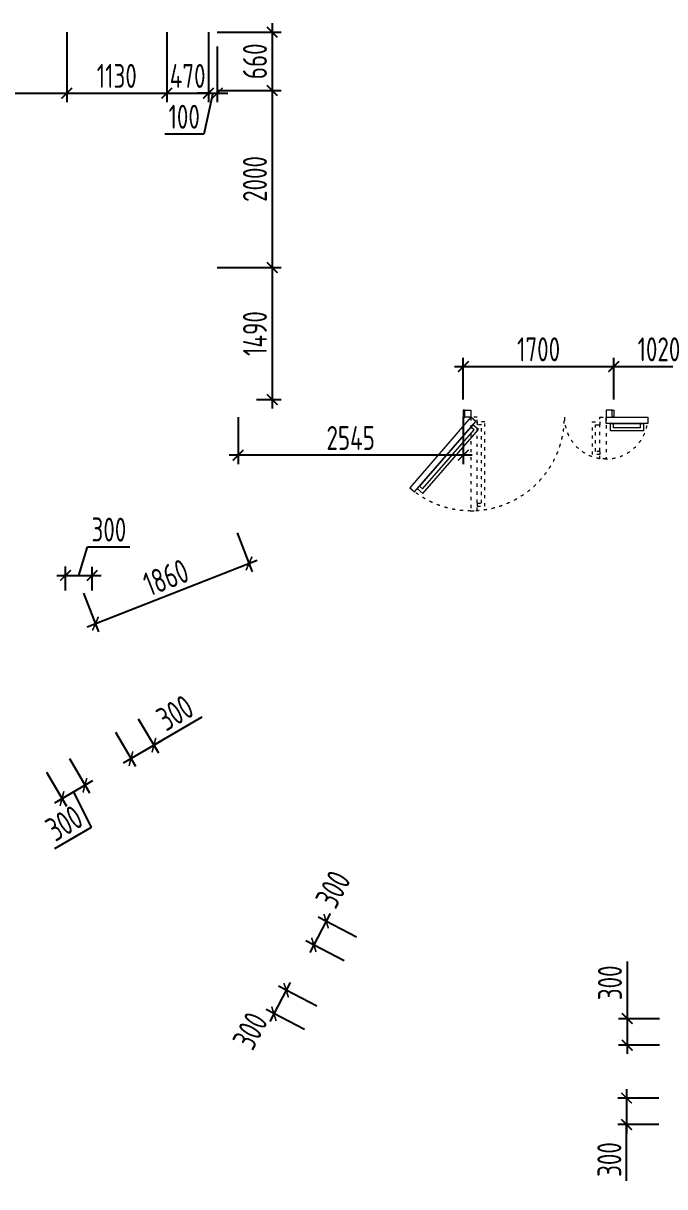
# Model space of a CAD drawing. Header units: millimetres. Extents: x -350007 to 535970, y -888 to 133718.
# Drawn here: x -184635 to -177392, y 57955 to 71096 of the extents above; entities that cross this region are included whole.
import ezdxf

# ---------------------------------------------------------------- set-up
doc = ezdxf.new("R2010")
doc.units = ezdxf.units.MM
doc.linetypes.add('ACAD_ISO03W100', pattern=[30, 12, -18])
doc.layers.add('АР_Двери', color=175, linetype='Continuous', lineweight=18)
doc.layers.add('АР_Размеры нов.', color=15, linetype='Continuous', lineweight=0)
doc.styles.add('ISOCPEUR', font='isocpeur.ttf', dxfattribs={"width": 0.7})
doc.dimstyles.new('R_100', dxfattribs={"dimtxt": 270, "dimasz": 120, "dimexe": 100, "dimexo": 0, "dimgap": 60, "dimtad": 1, "dimdec": 0, "dimrnd": 5, "dimzin": 0, "dimdsep": 46, "dimtxsty": 'ISOCPEUR', "dimblk": 'ARCHTICK', "dimcen": 0, "dimdle": 100, "dimclrd": 256, "dimclre": 256, "dimclrt": 256, "dimadec": 0, "dimazin": 0, "dimtfac": 2, "dimtdec": 0, "dimtofl": 0, "dimtmove": 1, "dimatfit": 3, "dimfxl": 1, "dimtvp": 3, "dimtolj": 1, "dimtzin": 0, "dimarcsym": 0})

# ---------------------------------------------------------------- blocks, each defined once
blk = doc.blocks.new('_ArchTick')
at = {"color": 0, "linetype": 'ByBlock', "const_width": 0.15}
blk.add_lwpolyline([(-0.5, -0.5), (0.5, 0.5)], dxfattribs=at)
blk = doc.blocks.new('*D2869')
at = {"layer": 'АР_Размеры нов.', "lineweight": -2, "ltscale": 100, "transparency": 16777216}
for p, q in [((-182221, 65339), (-182050, 64900)), ((-183914, 64278), (-181993, 65030)), ((-183955, 64660), (-183784, 64222))]:
    blk.add_line(p, q, dxfattribs=at)
at = {"layer": 'АР_Размеры нов.', "lineweight": -2, "ltscale": 100, "transparency": 16777216, "xscale": 120, "yscale": 120, "zscale": 120}
for p, rotation in [((-182086, 64994), 21.37214151728264), ((-183820, 64315), 201.3721415172826)]:
    blk.add_blockref('_ArchTick', p, dxfattribs=dict(at, rotation=rotation))
at = {"layer": 'АР_Размеры нов.', "ltscale": 100, "transparency": 16777216, "insert": (-183024, 64836), "char_height": 270, "attachment_point": 5, "rotation": 21.3721, "style": 'ISOCPEUR'}
blk.add_mtext('\\A1;1860', dxfattribs=at)
blk = doc.blocks.new('*D2870')
at = {"layer": 'АР_Размеры нов.', "lineweight": -2, "ltscale": 100, "transparency": 16777216}
for p, q in [((-179666, 66846), (-179666, 67318)), ((-177966, 66846), (-177966, 67318)), ((-179766, 67218), (-177866, 67218))]:
    blk.add_line(p, q, dxfattribs=at)
at = {"layer": 'АР_Размеры нов.', "lineweight": -2, "ltscale": 100, "transparency": 16777216, "xscale": 120, "yscale": 120, "zscale": 120, "rotation": 180}
blk.add_blockref('_ArchTick', (-179666, 67218), dxfattribs=at)
at = {"layer": 'АР_Размеры нов.', "lineweight": -2, "ltscale": 100, "transparency": 16777216, "xscale": 120, "yscale": 120, "zscale": 120}
blk.add_blockref('_ArchTick', (-177966, 67218), dxfattribs=at)
at = {"layer": 'АР_Размеры нов.', "ltscale": 100, "transparency": 16777216, "insert": (-178816, 67413), "char_height": 270, "attachment_point": 5, "style": 'ISOCPEUR'}
blk.add_mtext('\\A1;1700', dxfattribs=at)
blk = doc.blocks.new('дв.1700')
at = {"layer": 'АР_Двери'}
for points in [[(-87, 0), (-87, -80), (-70, -80), (-70, 0), (-87, 0)], [(-70, -80), (-70, 0), (0, 0), (0, -30), (0, -30), (0, -80), (-70, -80)], [(1596, -80), (1596, 0), (1526, 0), (1526, -30), (1526, -30), (1526, -80), (1596, -80)], [(1613, 0), (1613, -80), (1596, -80), (1596, 0), (1613, 0)]]:
    blk.add_lwpolyline(points, dxfattribs=at)
for points in [[(0, -80), (-692, -876), (-639, -922), (53, -126)], [(1997, -150), (1526, -150), (1526, -80), (1997, -80)], [(20, -164), (-606, -884), (-542, -940), (84, -219)], [(-3, -190), (-583, -858), (-546, -890), (35, -223)], [(1947, -235), (1576, -235), (1576, -150), (1947, -150)], [(1912, -200), (1611, -200), (1611, -150), (1912, -150)]]:
    blk.add_lwpolyline(points, close=True, dxfattribs=at)
at = {"layer": 'АР_Двери', "linetype": 'ACAD_ISO03W100', "ltscale": 3}
for points in [[(0, -80), (0, -1135), (70, -1135), (70, -80)], [(1456, -551), (1456, -80), (1526, -80), (1526, -551)]]:
    blk.add_lwpolyline(points, close=True, dxfattribs=at)
for points in [[(70, -1050), (70, -1085), (155, -1085), (155, -130), (70, -130), (70, -165)], [(1456, -466), (1456, -501), (1371, -501), (1371, -130), (1456, -130), (1456, -165)], [(70, -1050), (120, -1050), (120, -165), (70, -165)], [(1456, -466), (1406, -466), (1406, -165), (1456, -165)]]:
    blk.add_lwpolyline(points, dxfattribs=at)
for centre, radius, start, end in [((0, -80), 1055, 229, 0), ((1526, -80), 471, 180, 351.4758)]:
    blk.add_arc(centre, radius, start, end, dxfattribs=at)
blk = doc.blocks.new('*D2905')
at = {"layer": 'АР_Размеры нов.', "lineweight": -2, "ltscale": 100, "transparency": 16777216}
for p, q in [((-177822, 59056), (-177822, 58556)), ((-177459, 58956), (-177922, 58956)), ((-177459, 58656), (-177922, 58656)), ((-177822, 58022), (-177822, 58656))]:
    blk.add_line(p, q, dxfattribs=at)
at = {"layer": 'АР_Размеры нов.', "lineweight": -2, "ltscale": 100, "transparency": 16777216, "xscale": 120, "yscale": 120, "zscale": 120}
for p, rotation in [((-177822, 58956), 90), ((-177822, 58656), 270)]:
    blk.add_blockref('_ArchTick', p, dxfattribs=dict(at, rotation=rotation))
at = {"layer": 'АР_Размеры нов.', "ltscale": 100, "transparency": 16777216, "insert": (-178017, 58262), "char_height": 270, "attachment_point": 5, "rotation": 90, "style": 'ISOCPEUR'}
blk.add_mtext('\\A1;300', dxfattribs=at)
blk = doc.blocks.new('*D2906')
at = {"layer": 'АР_Размеры нов.', "lineweight": -2, "ltscale": 100, "transparency": 16777216}
for p, q in [((-181620, 60263), (-181851, 59820)), ((-181322, 59995), (-181754, 60221)), ((-181461, 59729), (-181893, 59955))]:
    blk.add_line(p, q, dxfattribs=at)
at = {"layer": 'АР_Размеры нов.', "lineweight": -2, "ltscale": 100, "transparency": 16777216, "xscale": 120, "yscale": 120, "zscale": 120}
for p, rotation in [((-181666, 60174), 62.42749171289258), ((-181805, 59908), 242.4274917128926)]:
    blk.add_blockref('_ArchTick', p, dxfattribs=dict(at, rotation=rotation))
at = {"layer": 'АР_Размеры нов.', "ltscale": 100, "transparency": 16777216, "insert": (-182073, 59716), "char_height": 270, "attachment_point": 5, "rotation": 62.4275, "style": 'ISOCPEUR'}
blk.add_mtext('\\A1;300', dxfattribs=at)
blk = doc.blocks.new('*D2907')
at = {"layer": 'АР_Размеры нов.', "lineweight": -2, "ltscale": 100, "transparency": 16777216}
for p, q in [((-184115, 62790), (-183889, 62404)), ((-184373, 62638), (-184148, 62252)), ((-183853, 62541), (-184284, 62288)), ((-184069, 62414), (-183868, 62013)), ((-183868, 62013), (-184282, 61771))]:
    blk.add_line(p, q, dxfattribs=at)
at = {"layer": 'АР_Размеры нов.', "lineweight": -2, "ltscale": 100, "transparency": 16777216, "xscale": 120, "yscale": 120, "zscale": 120}
for p, rotation in [((-183939, 62490), 30.3335084448284), ((-184198, 62339), 210.3335084448284)]:
    blk.add_blockref('_ArchTick', p, dxfattribs=dict(at, rotation=rotation))
at = {"layer": 'АР_Размеры нов.', "ltscale": 100, "transparency": 16777216, "insert": (-184173, 62061), "char_height": 270, "attachment_point": 5, "rotation": 30.3335, "style": 'ISOCPEUR'}
blk.add_mtext('\\A1;300', dxfattribs=at)
blk = doc.blocks.new('*D2910')
at = {"layer": 'АР_Размеры нов.', "lineweight": -2, "ltscale": 100, "transparency": 16777216}
for p, q in [((-177815, 60498), (-177815, 59853)), ((-177815, 59953), (-177815, 59454)), ((-177452, 59853), (-177915, 59853)), ((-177452, 59554), (-177915, 59554))]:
    blk.add_line(p, q, dxfattribs=at)
at = {"layer": 'АР_Размеры нов.', "lineweight": -2, "ltscale": 100, "transparency": 16777216, "xscale": 120, "yscale": 120, "zscale": 120}
for p, rotation in [((-177815, 59853), 90), ((-177815, 59554), 270)]:
    blk.add_blockref('_ArchTick', p, dxfattribs=dict(at, rotation=rotation))
at = {"layer": 'АР_Размеры нов.', "ltscale": 100, "transparency": 16777216, "insert": (-178010, 60258), "char_height": 270, "attachment_point": 5, "rotation": 90, "style": 'ISOCPEUR'}
blk.add_mtext('\\A1;300', dxfattribs=at)
blk = doc.blocks.new('*D2911')
at = {"layer": 'АР_Размеры нов.', "lineweight": -2, "ltscale": 100, "transparency": 16777216}
for p, q in [((-181169, 61042), (-181401, 60599)), ((-180871, 60774), (-181304, 61000)), ((-181010, 60508), (-181443, 60734))]:
    blk.add_line(p, q, dxfattribs=at)
at = {"layer": 'АР_Размеры нов.', "lineweight": -2, "ltscale": 100, "transparency": 16777216, "xscale": 120, "yscale": 120, "zscale": 120}
for p, rotation in [((-181215, 60954), 62.42749171289258), ((-181354, 60687), 242.4274917128926)]:
    blk.add_blockref('_ArchTick', p, dxfattribs=dict(at, rotation=rotation))
at = {"layer": 'АР_Размеры нов.', "ltscale": 100, "transparency": 16777216, "insert": (-181137, 61314), "char_height": 270, "attachment_point": 5, "rotation": 62.4275, "style": 'ISOCPEUR'}
blk.add_mtext('\\A1;300', dxfattribs=at)
blk = doc.blocks.new('*D2912')
at = {"layer": 'АР_Размеры нов.', "lineweight": -2, "ltscale": 100, "transparency": 16777216}
for p, q in [((-183336, 63241), (-183110, 62855)), ((-182617, 63259), (-183160, 62942)), ((-183595, 63090), (-183369, 62704)), ((-183074, 62992), (-183506, 62740))]:
    blk.add_line(p, q, dxfattribs=at)
at = {"layer": 'АР_Размеры нов.', "lineweight": -2, "ltscale": 100, "transparency": 16777216, "xscale": 120, "yscale": 120, "zscale": 120}
for p, rotation in [((-183160, 62942), 30.333508444826), ((-183419, 62790), 210.333508444826)]:
    blk.add_blockref('_ArchTick', p, dxfattribs=dict(at, rotation=rotation))
at = {"layer": 'АР_Размеры нов.', "ltscale": 100, "transparency": 16777216, "insert": (-182922, 63307), "char_height": 270, "attachment_point": 5, "rotation": 30.3335, "style": 'ISOCPEUR'}
blk.add_mtext('\\A1;300', dxfattribs=at)
blk = doc.blocks.new('*D2913')
at = {"layer": 'АР_Размеры нов.', "lineweight": -2, "ltscale": 100, "transparency": 16777216}
for p, q in [((-184008, 64859), (-183909, 65183)), ((-183909, 65183), (-183430, 65181)), ((-184159, 64690), (-184158, 64960)), ((-183858, 64688), (-183857, 64958)), ((-184258, 64860), (-183757, 64858))]:
    blk.add_line(p, q, dxfattribs=at)
at = {"layer": 'АР_Размеры нов.', "lineweight": -2, "ltscale": 100, "transparency": 16777216, "xscale": 120, "yscale": 120, "zscale": 120}
for p, rotation in [((-184158, 64860), 179.6950651751008), ((-183857, 64858), 359.6950651751008)]:
    blk.add_blockref('_ArchTick', p, dxfattribs=dict(at, rotation=rotation))
at = {"layer": 'АР_Размеры нов.', "ltscale": 100, "transparency": 16777216, "insert": (-183668, 65377), "char_height": 270, "attachment_point": 5, "rotation": 359.6951, "style": 'ISOCPEUR'}
blk.add_mtext('\\A1;300', dxfattribs=at)
blk = doc.blocks.new('*D1692')
at = {"layer": 'АР_Размеры нов.', "lineweight": -2, "ltscale": 500, "transparency": 16777216}
for p, q in [((-188209, 70996), (-188209, 70206)), ((-184144, 70996), (-184144, 70206)), ((-188309, 70306), (-184044, 70306))]:
    blk.add_line(p, q, dxfattribs=at)
at = {"layer": 'АР_Размеры нов.', "lineweight": -2, "ltscale": 500, "transparency": 16777216, "xscale": 120, "yscale": 120, "zscale": 120, "rotation": 180}
blk.add_blockref('_ArchTick', (-188209, 70306), dxfattribs=at)
at = {"layer": 'АР_Размеры нов.', "lineweight": -2, "ltscale": 500, "transparency": 16777216, "xscale": 120, "yscale": 120, "zscale": 120}
blk.add_blockref('_ArchTick', (-184144, 70306), dxfattribs=at)
at = {"layer": 'АР_Размеры нов.', "lineweight": 13, "ltscale": 500, "transparency": 16777216, "insert": (-186176, 70501), "char_height": 270, "attachment_point": 5, "style": 'ISOCPEUR'}
blk.add_mtext('\\A1;4065', dxfattribs=at)
blk = doc.blocks.new('*D1693')
at = {"layer": 'АР_Размеры нов.', "lineweight": -2, "ltscale": 500, "transparency": 16777216}
for p, q in [((-184144, 70996), (-184144, 70206)), ((-183014, 70996), (-183014, 70206)), ((-184244, 70306), (-182914, 70306))]:
    blk.add_line(p, q, dxfattribs=at)
at = {"layer": 'АР_Размеры нов.', "lineweight": -2, "ltscale": 500, "transparency": 16777216, "xscale": 120, "yscale": 120, "zscale": 120, "rotation": 180}
blk.add_blockref('_ArchTick', (-184144, 70306), dxfattribs=at)
at = {"layer": 'АР_Размеры нов.', "lineweight": -2, "ltscale": 500, "transparency": 16777216, "xscale": 120, "yscale": 120, "zscale": 120}
blk.add_blockref('_ArchTick', (-183014, 70306), dxfattribs=at)
at = {"layer": 'АР_Размеры нов.', "lineweight": 13, "ltscale": 500, "transparency": 16777216, "insert": (-183579, 70501), "char_height": 270, "attachment_point": 5, "style": 'ISOCPEUR'}
blk.add_mtext('\\A1;1130', dxfattribs=at)
blk = doc.blocks.new('*D1694')
at = {"layer": 'АР_Размеры нов.', "lineweight": -2, "ltscale": 500, "transparency": 16777216}
for p, q in [((-183014, 70996), (-183014, 70206)), ((-182544, 70996), (-182544, 70206)), ((-183114, 70306), (-182444, 70306))]:
    blk.add_line(p, q, dxfattribs=at)
at = {"layer": 'АР_Размеры нов.', "lineweight": -2, "ltscale": 500, "transparency": 16777216, "xscale": 120, "yscale": 120, "zscale": 120, "rotation": 180}
blk.add_blockref('_ArchTick', (-183014, 70306), dxfattribs=at)
at = {"layer": 'АР_Размеры нов.', "lineweight": -2, "ltscale": 500, "transparency": 16777216, "xscale": 120, "yscale": 120, "zscale": 120}
blk.add_blockref('_ArchTick', (-182544, 70306), dxfattribs=at)
at = {"layer": 'АР_Размеры нов.', "lineweight": 13, "ltscale": 500, "transparency": 16777216, "insert": (-182779, 70501), "char_height": 270, "attachment_point": 5, "style": 'ISOCPEUR'}
blk.add_mtext('\\A1;470', dxfattribs=at)
blk = doc.blocks.new('*D1695')
at = {"layer": 'АР_Размеры нов.', "lineweight": -2, "ltscale": 500, "transparency": 16777216}
for p, q in [((-181824, 71096), (-181824, 70237)), ((-182444, 70996), (-181724, 70996)), ((-182444, 70337), (-181724, 70337))]:
    blk.add_line(p, q, dxfattribs=at)
at = {"layer": 'АР_Размеры нов.', "lineweight": -2, "ltscale": 500, "transparency": 16777216, "xscale": 120, "yscale": 120, "zscale": 120}
for p, rotation in [((-181824, 70996), 90), ((-181824, 70337), 270)]:
    blk.add_blockref('_ArchTick', p, dxfattribs=dict(at, rotation=rotation))
at = {"layer": 'АР_Размеры нов.', "lineweight": 13, "ltscale": 500, "transparency": 16777216, "insert": (-182019, 70666), "char_height": 270, "attachment_point": 5, "rotation": 90, "style": 'ISOCPEUR'}
blk.add_mtext('\\A1;660', dxfattribs=at)
blk = doc.blocks.new('*D1696')
at = {"layer": 'АР_Размеры нов.', "lineweight": -2, "ltscale": 500, "transparency": 16777216}
for p, q in [((-181824, 70437), (-181824, 68237)), ((-182444, 70337), (-181724, 70337)), ((-182444, 68337), (-181724, 68337))]:
    blk.add_line(p, q, dxfattribs=at)
at = {"layer": 'АР_Размеры нов.', "lineweight": -2, "ltscale": 500, "transparency": 16777216, "xscale": 120, "yscale": 120, "zscale": 120}
for p, rotation in [((-181824, 70337), 90), ((-181824, 68337), 270)]:
    blk.add_blockref('_ArchTick', p, dxfattribs=dict(at, rotation=rotation))
at = {"layer": 'АР_Размеры нов.', "lineweight": 13, "ltscale": 500, "transparency": 16777216, "insert": (-182019, 69337), "char_height": 270, "attachment_point": 5, "rotation": 90, "style": 'ISOCPEUR'}
blk.add_mtext('\\A1;2000', dxfattribs=at)
blk = doc.blocks.new('*D1697')
at = {"layer": 'АР_Размеры нов.', "lineweight": -2, "ltscale": 500, "transparency": 16777216}
for p, q in [((-182444, 68337), (-181724, 68337)), ((-181824, 68437), (-181824, 66746)), ((-182003, 66846), (-181724, 66846))]:
    blk.add_line(p, q, dxfattribs=at)
at = {"layer": 'АР_Размеры нов.', "lineweight": -2, "ltscale": 500, "transparency": 16777216, "xscale": 120, "yscale": 120, "zscale": 120}
for p, rotation in [((-181824, 68337), 90), ((-181824, 66846), 270)]:
    blk.add_blockref('_ArchTick', p, dxfattribs=dict(at, rotation=rotation))
at = {"layer": 'АР_Размеры нов.', "lineweight": 13, "ltscale": 500, "transparency": 16777216, "insert": (-182019, 67591), "char_height": 270, "attachment_point": 5, "rotation": 90, "style": 'ISOCPEUR'}
blk.add_mtext('\\A1;1490', dxfattribs=at)
blk = doc.blocks.new('*D1698')
at = {"layer": 'АР_Размеры нов.', "lineweight": -2, "ltscale": 500, "transparency": 16777216}
for p, q in [((-177966, 66846), (-177966, 67318)), ((-176947, 66846), (-176947, 67318)), ((-178066, 67218), (-176847, 67218))]:
    blk.add_line(p, q, dxfattribs=at)
at = {"layer": 'АР_Размеры нов.', "lineweight": -2, "ltscale": 500, "transparency": 16777216, "xscale": 120, "yscale": 120, "zscale": 120, "rotation": 180}
blk.add_blockref('_ArchTick', (-177966, 67218), dxfattribs=at)
at = {"layer": 'АР_Размеры нов.', "lineweight": -2, "ltscale": 500, "transparency": 16777216, "xscale": 120, "yscale": 120, "zscale": 120}
blk.add_blockref('_ArchTick', (-176947, 67218), dxfattribs=at)
at = {"layer": 'АР_Размеры нов.', "lineweight": 13, "ltscale": 500, "transparency": 16777216, "insert": (-177457, 67413), "char_height": 270, "attachment_point": 5, "style": 'ISOCPEUR'}
blk.add_mtext('\\A1;1020', dxfattribs=at)
blk = doc.blocks.new('*D1746')
at = {"layer": 'АР_Размеры нов.', "lineweight": -2, "ltscale": 500, "transparency": 16777216}
for p, q in [((-182544, 70834), (-182544, 70206)), ((-182444, 70834), (-182444, 70206)), ((-182544, 70306), (-182664, 70306)), ((-182494, 70306), (-182597, 69845)), ((-182544, 70306), (-182444, 70306)), ((-182444, 70306), (-182324, 70306)), ((-182597, 69845), (-183038, 69845))]:
    blk.add_line(p, q, dxfattribs=at)
at = {"layer": 'АР_Размеры нов.', "lineweight": -2, "ltscale": 500, "transparency": 16777216, "xscale": 120, "yscale": 120, "zscale": 120}
blk.add_blockref('_ArchTick', (-182544, 70306), dxfattribs=at)
at = {"layer": 'АР_Размеры нов.', "lineweight": -2, "ltscale": 500, "transparency": 16777216, "xscale": 120, "yscale": 120, "zscale": 120, "rotation": 180}
blk.add_blockref('_ArchTick', (-182444, 70306), dxfattribs=at)
at = {"layer": 'АР_Размеры нов.', "lineweight": 13, "ltscale": 500, "transparency": 16777216, "insert": (-182818, 70040), "char_height": 270, "attachment_point": 5, "style": 'ISOCPEUR'}
blk.add_mtext('\\A1;100', dxfattribs=at)
blk = doc.blocks.new('*D2561')
at = {"layer": 'АР_Размеры нов.', "lineweight": -2, "ltscale": 500, "transparency": 16777216}
for p, q in [((-182210, 66646), (-182210, 66117)), ((-179666, 66646), (-179666, 66117)), ((-179566, 66217), (-182310, 66217))]:
    blk.add_line(p, q, dxfattribs=at)
at = {"layer": 'АР_Размеры нов.', "lineweight": -2, "ltscale": 500, "transparency": 16777216, "xscale": 120, "yscale": 120, "zscale": 120, "rotation": 180}
blk.add_blockref('_ArchTick', (-182210, 66217), dxfattribs=at)
at = {"layer": 'АР_Размеры нов.', "lineweight": -2, "ltscale": 500, "transparency": 16777216, "xscale": 120, "yscale": 120, "zscale": 120}
blk.add_blockref('_ArchTick', (-179666, 66217), dxfattribs=at)
at = {"layer": 'АР_Размеры нов.', "lineweight": 13, "ltscale": 500, "transparency": 16777216, "insert": (-180938, 66412), "char_height": 270, "attachment_point": 5, "style": 'ISOCPEUR'}
blk.add_mtext('\\A1;2545', dxfattribs=at)

msp = doc.modelspace()

# ---------------------------------------------------------------- block references
at = {"layer": 'АР_Размеры нов.', "color": 3}
msp.add_blockref('дв.1700', (-179579.5, 66725.7), dxfattribs=at)

# ---------------------------------------------------------------- dimensions: what is measured, and where the dimension line sits
at = {"layer": 'АР_Размеры нов.', "lineweight": 13, "ltscale": 500}
for base, p1, p2, picture, middle in [((-181824.3715, 70337.2317), (-182443.8866, 70995.7295), (-182443.8558, 70337.2317), '*D1695', (-182019.3715, 70666.4806)), ((-181824.4, 68337.2), (-182443.9, 70337.2), (-182443.8, 68337.2), '*D1696', (-182019.4, 69337.2)), ((-181824.3715, 66845.6825), (-182443.7868, 68337.2232), (-182002.9474, 66845.6825), '*D1697', (-182019.3715, 67591.4528))]:
    dim = msp.add_linear_dim(base=base, p1=p1, p2=p2, angle=90, dimstyle='R_100', override={"dimpost": '\\X'}, dxfattribs=at)
    dim.commit()
    dim.dimension.update_dxf_attribs({"geometry": picture, "text_midpoint": middle})
for base, p1, p2, override, picture, middle in [((-184143.8, 70306.3), (-188208.6, 70995.7), (-184143.8, 70995.7), {"dimpost": '\\X', "dimfxl": 300, "dimarcsym": 1}, '*D1692', (-186176.2, 70501.3)), ((-183013.8, 70306.3), (-184143.8, 70995.7), (-183013.8, 70995.7), {"dimpost": '\\X', "dimfxl": 300, "dimarcsym": 1}, '*D1693', (-183578.8, 70501.3)), ((-176946.8, 67218.2), (-177966.5, 66845.7), (-176946.8, 66845.7), {"dimpost": '\\X', "dimfxl": 300, "dimarcsym": 1}, '*D1698', (-177456.6, 67413.2)), ((-182210.4, 66216.7), (-179666.5, 66645.7), (-182210.4, 66645.7), {"dimpost": '\\X'}, '*D2561', (-180938.4, 66411.7))]:
    dim = msp.add_linear_dim(base=base, p1=p1, p2=p2, dimstyle='R_100', override=override, dxfattribs=at)
    dim.commit()
    dim.dimension.update_dxf_attribs({"geometry": picture, "text_midpoint": middle})
for base, p1, p2, override, picture, middle in [((-182543.9, 70306.3), (-183013.8, 70995.7), (-182543.9, 70995.7), {"dimpost": '\\X', "dimfxl": 300, "dimarcsym": 1}, '*D1694', (-182778.9, 70306.3)), ((-182443.9, 70306.3), (-182543.9, 70834), (-182443.9, 70834), {"dimpost": '\\X'}, '*D1746', (-182657.1, 69845.2))]:
    dim = msp.add_linear_dim(base=base, p1=p1, p2=p2, dimstyle='R_100', override=override, dxfattribs=at)
    dim.commit()
    dim.dimension.update_dxf_attribs({"geometry": picture, "text_midpoint": middle, "dimtype": 160})
at = {"layer": 'АР_Размеры нов.', "ltscale": 100}
dim = msp.add_linear_dim(base=(-177966.5, 67218.2), p1=(-179666.5, 66845.7), p2=(-177966.5, 66845.7), dimstyle='R_100', override={"dimpost": '\\X', "dimfxl": 300, "dimarcsym": 1}, dxfattribs=at)
dim.commit()
dim.dimension.update_dxf_attribs({"geometry": '*D2870', "text_midpoint": (-178816.5, 67413.2)})
for p1, p2, distance, picture, middle in [((-184159.3, 64689.6), (-183858.4, 64688), 170.2, '*D2913', (-183847.6, 65378.1)), ((-183955.4, 64659.9), (-182221, 65338.6), -370.5, '*D2869', (-183024.3, 64835.8))]:
    dim = msp.add_aligned_dim(p1=p1, p2=p2, distance=distance, dimstyle='R_100', override={"dimpost": '\\X', "dimfxl": 300, "dimarcsym": 1}, dxfattribs=at)
    dim.commit()
    dim.dimension.update_dxf_attribs({"geometry": picture, "text_midpoint": middle})
for base, p1, p2, angle, picture, middle in [((-183419.4, 62790), (-183335.8, 63241.3), (-183594.7, 63089.8), 210.33351, '*D2912', (-182773.4, 63052.2)), ((-184198.1, 62338.7), (-184114.6, 62789.9), (-184373.5, 62638.4), 210.33351, '*D2907', (-183920, 61983)), ((-181354.2, 60687.4), (-180871.3, 60774.1), (-181010.3, 60507.9), 242.42749, '*D2911', (-180964, 61224)), ((-177815.3, 59554), (-177452.2, 59853.3), (-177452.2, 59554), 270, '*D2910', (-177815.3, 60258.5)), ((-181804.8, 59908.2), (-181321.9, 59994.9), (-181460.9, 59728.7), 242.42749, '*D2906', (-181900, 59625.5)), ((-177822, 58656.5), (-177458.9, 58955.8), (-177458.9, 58656.5), 270, '*D2905', (-177898.5, 58261.5))]:
    dim = msp.add_linear_dim(base=base, p1=p1, p2=p2, angle=angle, dimstyle='R_100', override={"dimpost": '\\X', "dimfxl": 300, "dimarcsym": 1}, dxfattribs=at)
    dim.commit()
    dim.dimension.update_dxf_attribs({"geometry": picture, "text_midpoint": middle, "dimtype": 161})

doc.saveas('drawing.dxf')
